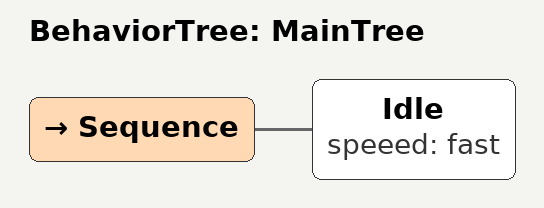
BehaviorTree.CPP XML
<?xml version="1.0" encoding="UTF-8"?>
<root BTCPP_format="4" main_tree_to_execute="MainTree">
  <BehaviorTree ID="MainTree">
    <Sequence>
      <Idle speeed="fast"/>
    </Sequence>
  </BehaviorTree>
</root>
